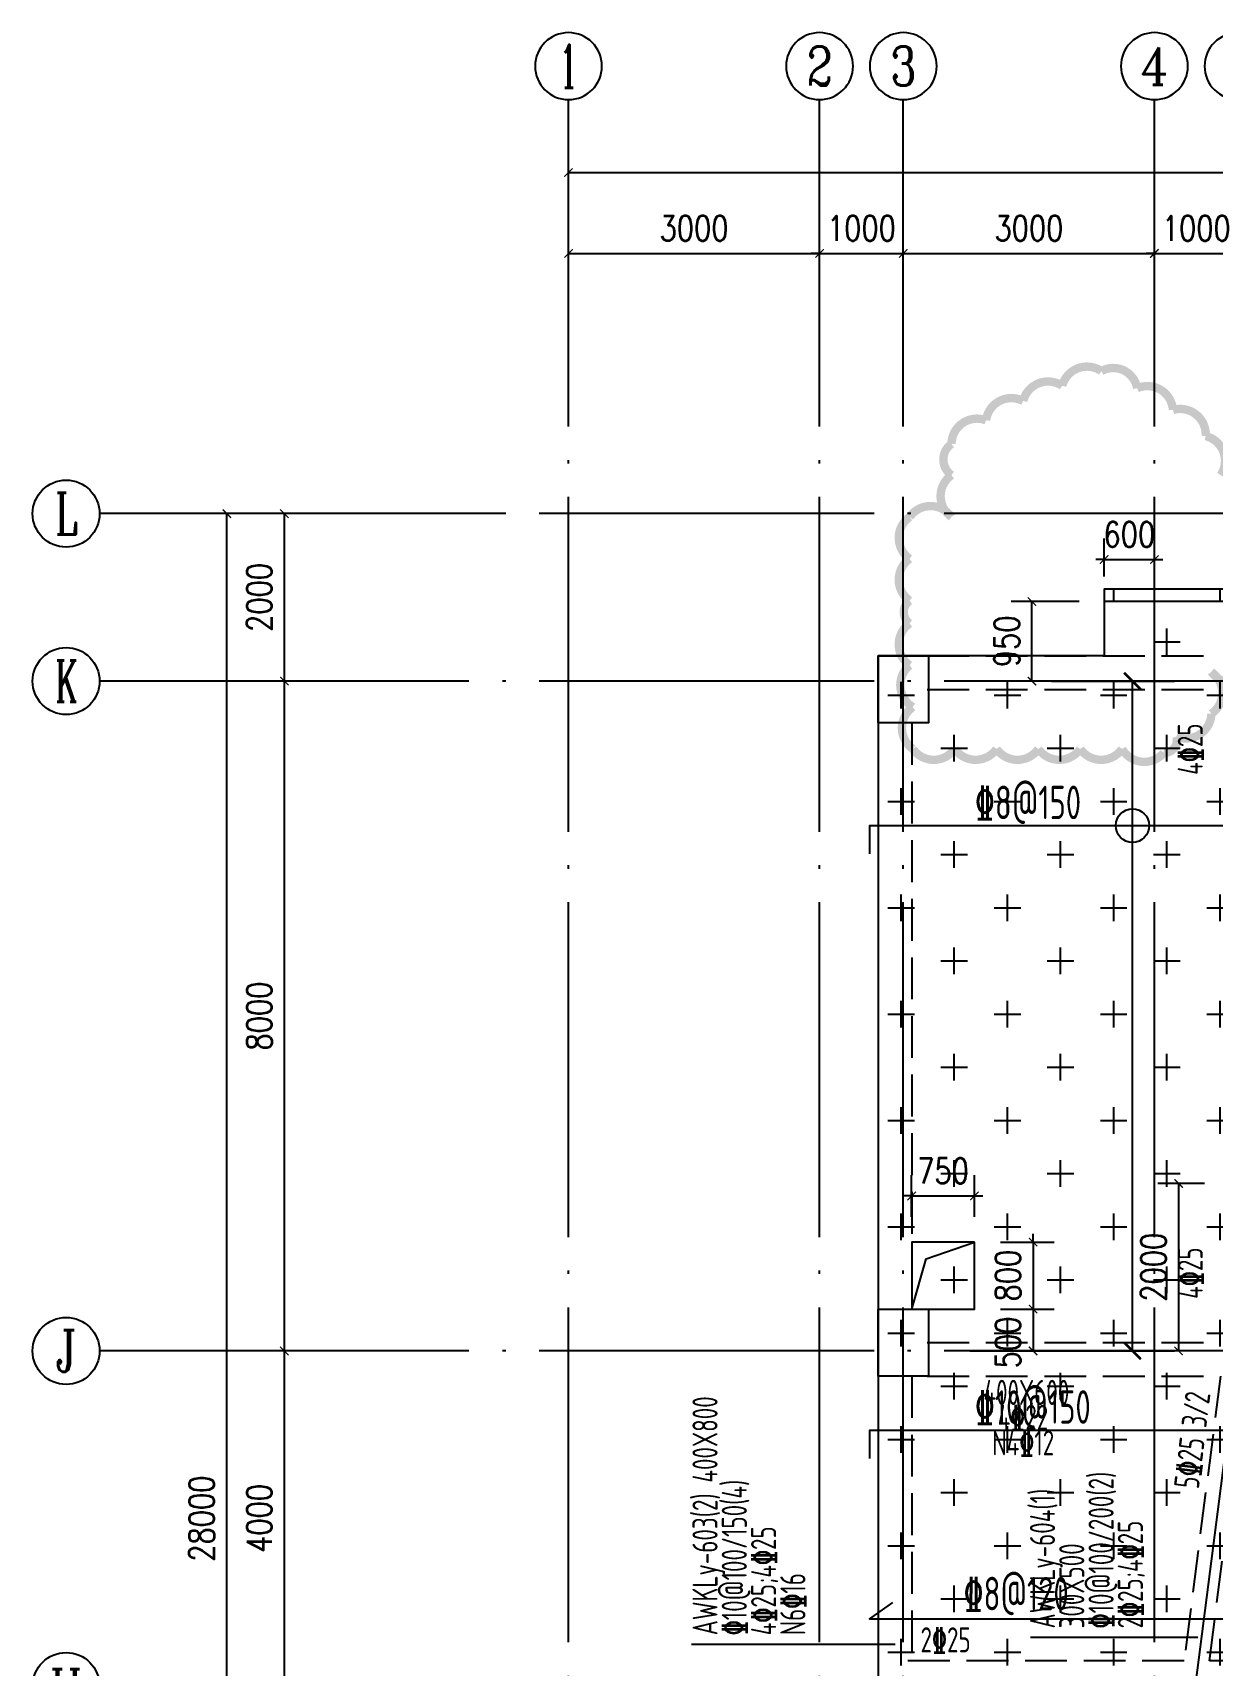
# Model space of a CAD drawing. Header units: millimetres. Extents: x 2998490 to 15040601, y 444546 to 7822218.
# Drawn here: x 14131867 to 14145963, y 7507447 to 7526947 of the extents above; entities that cross this region are included whole.
import ezdxf
from ezdxf.enums import TextEntityAlignment as Align

# ---------------------------------------------------------------- set-up
doc = ezdxf.new("R2010")
doc.units = ezdxf.units.MM
doc.header["$LTSCALE"] = 2000
doc.linetypes.add('DASH', pattern=[0.35, 0.25, -0.1])
doc.linetypes.add('DOTE', pattern=[2.42, 2, -0.2, 0.02, -0.2])
for name, color, linetype in [('3-AXIS', 3, 'Continuous'), ('3-AXIS_TEXT', 7, 'Continuous'), ('3-ban', 84, 'Continuous'), ('3-ban-hatch', 9, 'Continuous'), ('3-ban-rein', 1, 'Continuous'), ('3-column-DOWN', 232, 'Continuous'), ('3-dcl', 3, 'Continuous'), ('3-liang-rein-X', 54, 'Continuous'), ('3-liang-rein-Y', 130, 'Continuous'), ('3-liang-R截面-X', 50, 'Continuous'), ('3-liang-R截面-Y', 70, 'Continuous'), ('3-liang-s-1', 44, 'Continuous'), ('3-liang-xu', 120, 'DASH'), ('AXIS', 3, 'Continuous'), ('AXIS_TEXT', 7, 'Continuous')]:
    doc.layers.add(name, color=color, linetype=linetype)
doc.styles.add('_TCH_AXIS', font='COMPLEX', dxfattribs={"bigfont": 'GBCBIG'})
doc.styles.add('COMPLEX', font='COMPLEX')
doc.styles.add('DIM_FONT', font='SIMPLEX', dxfattribs={"width": 0.8, "bigfont": 'HZTXT'})
doc.styles.add('TSSD_Rein', font='Tssdeng.shx', dxfattribs={"width": 0.7, "bigfont": 'hztxt.shx'})
doc.dimstyles.new('DIMN100', dxfattribs={"dimtxt": 300, "dimasz": 100, "dimexe": 250, "dimexo": 300, "dimgap": 150, "dimtad": 1, "dimdec": 0, "dimzin": 0, "dimdsep": 46, "dimtxsty": 'DIM_FONT', "dimblk": 'ARCHTICK', "dimcen": 0.09, "dimclrt": 7, "dimazin": 2, "dimtfac": 1, "dimtdec": 0, "dimtix": 1, "dimtmove": 2, "dimatfit": 3, "dimldrblk": 'ARCHTICK', "dimfxl": 0, "dimtolj": 1, "dimtzin": 0, "dimarcsym": 0})

# ---------------------------------------------------------------- blocks, each defined once
blk = doc.blocks.new('_ArchTick')
at = {"color": 0, "linetype": 'ByBlock', "const_width": 0.15}
blk.add_lwpolyline([(-0.5, -0.5), (0.5, 0.5)], dxfattribs=at)
blk = doc.blocks.new('*D513')
at = {"layer": 'AXIS', "color": 0, "lineweight": -2}
for p, q in [((14136576, 7511202), (14134625, 7511202)), ((14134875, 7507202), (14134875, 7511202)), ((14136576, 7507202), (14134625, 7507202))]:
    blk.add_line(p, q, dxfattribs=at)
at = {"layer": 'Defpoints', "color": 0}
for p in [(14134875, 7511202), (14136876, 7511202), (14136876, 7507202)]:
    blk.add_point(p, dxfattribs=at)
at = {"layer": 'AXIS', "color": 0, "lineweight": -2, "xscale": 100, "yscale": 100, "zscale": 100}
for p, rotation in [((14134875, 7511202), 90), ((14134875, 7507202), 270)]:
    blk.add_blockref('_ArchTick', p, dxfattribs=dict(at, rotation=rotation))
at = {"layer": 'AXIS', "color": 7, "insert": (14134575, 7509202), "char_height": 300, "attachment_point": 5, "rotation": 90, "style": 'DIM_FONT'}
blk.add_mtext('\\A1;4000', dxfattribs=at)
blk = doc.blocks.new('*D514')
at = {"layer": 'AXIS', "color": 0, "lineweight": -2}
for p, q in [((14137488, 7521202), (14133937, 7521202)), ((14134187, 7493202), (14134187, 7521202)), ((14137488, 7493202), (14133937, 7493202))]:
    blk.add_line(p, q, dxfattribs=at)
at = {"layer": 'Defpoints', "color": 0}
for p in [(14134187, 7521202), (14137788, 7521202), (14137788, 7493202)]:
    blk.add_point(p, dxfattribs=at)
at = {"layer": 'AXIS', "color": 0, "lineweight": -2, "xscale": 100, "yscale": 100, "zscale": 100}
for p, rotation in [((14134187, 7521202), 90), ((14134187, 7493202), 270)]:
    blk.add_blockref('_ArchTick', p, dxfattribs=dict(at, rotation=rotation))
at = {"layer": 'AXIS', "color": 7, "insert": (14133887, 7509199), "char_height": 300, "attachment_point": 5, "rotation": 90, "style": 'DIM_FONT'}
blk.add_mtext('\\A1;28000', dxfattribs=at)
blk = doc.blocks.new('_AXISO')
blk.add_circle((0, 0), 0.5)
at = {"layer": '3-AXIS_TEXT', "style": 'COMPLEX', "width": 1.041667}
blk.add_attdef('A', text='', height=0.56, dxfattribs=at).set_placement((-0.25, -0.28), (0.25, -0.28), align=Align.FIT)
blk = doc.blocks.new('*D515')
at = {"layer": 'AXIS', "color": 0, "lineweight": -2}
for p, q in [((14136576, 7519202), (14134625, 7519202)), ((14134875, 7511202), (14134875, 7519202)), ((14136576, 7511202), (14134625, 7511202))]:
    blk.add_line(p, q, dxfattribs=at)
at = {"layer": 'Defpoints', "color": 0}
for p in [(14134875, 7519202), (14136876, 7519202), (14136876, 7511202)]:
    blk.add_point(p, dxfattribs=at)
at = {"layer": 'AXIS', "color": 0, "lineweight": -2, "xscale": 100, "yscale": 100, "zscale": 100}
for p, rotation in [((14134875, 7519202), 90), ((14134875, 7511202), 270)]:
    blk.add_blockref('_ArchTick', p, dxfattribs=dict(at, rotation=rotation))
at = {"layer": 'AXIS', "color": 7, "insert": (14134575, 7515202), "char_height": 300, "attachment_point": 5, "rotation": 90, "style": 'DIM_FONT'}
blk.add_mtext('\\A1;8000', dxfattribs=at)
blk = doc.blocks.new('*D516')
at = {"layer": 'AXIS', "color": 0, "lineweight": -2}
for p, q in [((14136576, 7521202), (14134625, 7521202)), ((14134875, 7519202), (14134875, 7521202)), ((14136576, 7519202), (14134625, 7519202))]:
    blk.add_line(p, q, dxfattribs=at)
at = {"layer": 'Defpoints', "color": 0}
for p in [(14134875, 7521202), (14136876, 7521202), (14136876, 7519202)]:
    blk.add_point(p, dxfattribs=at)
at = {"layer": 'AXIS', "color": 0, "lineweight": -2, "xscale": 100, "yscale": 100, "zscale": 100}
for p, rotation in [((14134875, 7521202), 90), ((14134875, 7519202), 270)]:
    blk.add_blockref('_ArchTick', p, dxfattribs=dict(at, rotation=rotation))
at = {"layer": 'AXIS', "color": 7, "insert": (14134575, 7520202), "char_height": 300, "attachment_point": 5, "rotation": 90, "style": 'DIM_FONT'}
blk.add_mtext('\\A1;2000', dxfattribs=at)
blk = doc.blocks.new('*D517')
at = {"layer": 'AXIS', "color": 0, "lineweight": -2}
for p, q in [((14138270, 7523134), (14138270, 7524560)), ((14141270, 7523134), (14141270, 7524560)), ((14138270, 7524310), (14141270, 7524310))]:
    blk.add_line(p, q, dxfattribs=at)
at = {"layer": 'Defpoints', "color": 0}
for p in [(14141270, 7524310), (14138270, 7522834), (14141270, 7522834)]:
    blk.add_point(p, dxfattribs=at)
at = {"layer": 'AXIS', "color": 0, "lineweight": -2, "xscale": 100, "yscale": 100, "zscale": 100, "rotation": 180}
blk.add_blockref('_ArchTick', (14138270, 7524310), dxfattribs=at)
at = {"layer": 'AXIS', "color": 0, "lineweight": -2, "xscale": 100, "yscale": 100, "zscale": 100}
blk.add_blockref('_ArchTick', (14141270, 7524310), dxfattribs=at)
at = {"layer": 'AXIS', "color": 7, "insert": (14139770, 7524610), "char_height": 300, "attachment_point": 5, "style": 'DIM_FONT'}
blk.add_mtext('\\A1;3000', dxfattribs=at)
blk = doc.blocks.new('*D518')
at = {"layer": 'AXIS', "color": 0, "lineweight": -2}
for p, q in [((14141270, 7523134), (14141270, 7524560)), ((14142270, 7523134), (14142270, 7524560)), ((14141270, 7524310), (14141170, 7524310)), ((14141270, 7524310), (14142270, 7524310)), ((14142270, 7524310), (14142370, 7524310))]:
    blk.add_line(p, q, dxfattribs=at)
at = {"layer": 'Defpoints', "color": 0}
for p in [(14142270, 7524310), (14141270, 7522834), (14142270, 7522834)]:
    blk.add_point(p, dxfattribs=at)
at = {"layer": 'AXIS', "color": 0, "lineweight": -2, "xscale": 100, "yscale": 100, "zscale": 100}
blk.add_blockref('_ArchTick', (14141270, 7524310), dxfattribs=at)
at = {"layer": 'AXIS', "color": 0, "lineweight": -2, "xscale": 100, "yscale": 100, "zscale": 100, "rotation": 180}
blk.add_blockref('_ArchTick', (14142270, 7524310), dxfattribs=at)
at = {"layer": 'AXIS', "color": 7, "insert": (14141770, 7524610), "char_height": 300, "attachment_point": 5, "style": 'DIM_FONT'}
blk.add_mtext('\\A1;1000', dxfattribs=at)
blk = doc.blocks.new('*D519')
at = {"layer": 'AXIS', "color": 0, "lineweight": -2}
for p, q in [((14142270, 7523134), (14142270, 7524560)), ((14145271, 7523134), (14145271, 7524560)), ((14142270, 7524310), (14145271, 7524310))]:
    blk.add_line(p, q, dxfattribs=at)
at = {"layer": 'Defpoints', "color": 0}
for p in [(14145271, 7524310), (14142270, 7522834), (14145271, 7522834)]:
    blk.add_point(p, dxfattribs=at)
at = {"layer": 'AXIS', "color": 0, "lineweight": -2, "xscale": 100, "yscale": 100, "zscale": 100, "rotation": 180}
blk.add_blockref('_ArchTick', (14142270, 7524310), dxfattribs=at)
at = {"layer": 'AXIS', "color": 0, "lineweight": -2, "xscale": 100, "yscale": 100, "zscale": 100}
blk.add_blockref('_ArchTick', (14145271, 7524310), dxfattribs=at)
at = {"layer": 'AXIS', "color": 7, "insert": (14143771, 7524610), "char_height": 300, "attachment_point": 5, "style": 'DIM_FONT'}
blk.add_mtext('\\A1;3000', dxfattribs=at)
blk = doc.blocks.new('*D520')
at = {"layer": 'AXIS', "color": 0, "lineweight": -2}
for p, q in [((14145271, 7523134), (14145271, 7524560)), ((14146270, 7523134), (14146270, 7524560)), ((14145271, 7524310), (14145171, 7524310)), ((14145271, 7524310), (14146270, 7524310)), ((14146270, 7524310), (14146370, 7524310))]:
    blk.add_line(p, q, dxfattribs=at)
at = {"layer": 'Defpoints', "color": 0}
for p in [(14146270, 7524310), (14145271, 7522834), (14146270, 7522834)]:
    blk.add_point(p, dxfattribs=at)
at = {"layer": 'AXIS', "color": 0, "lineweight": -2, "xscale": 100, "yscale": 100, "zscale": 100}
blk.add_blockref('_ArchTick', (14145271, 7524310), dxfattribs=at)
at = {"layer": 'AXIS', "color": 0, "lineweight": -2, "xscale": 100, "yscale": 100, "zscale": 100, "rotation": 180}
blk.add_blockref('_ArchTick', (14146270, 7524310), dxfattribs=at)
at = {"layer": 'AXIS', "color": 7, "insert": (14145771, 7524610), "char_height": 300, "attachment_point": 5, "style": 'DIM_FONT'}
blk.add_mtext('\\A1;1000', dxfattribs=at)
blk = doc.blocks.new('*D531')
at = {"layer": 'AXIS', "color": 0, "lineweight": -2}
for p, q in [((14138270, 7523436), (14138270, 7525526)), ((14214520, 7523436), (14214520, 7525526)), ((14138270, 7525276), (14214520, 7525276))]:
    blk.add_line(p, q, dxfattribs=at)
at = {"layer": 'Defpoints', "color": 0}
for p in [(14214520, 7525276), (14138270, 7523136), (14214520, 7523136)]:
    blk.add_point(p, dxfattribs=at)
at = {"layer": 'AXIS', "color": 0, "lineweight": -2, "xscale": 100, "yscale": 100, "zscale": 100, "rotation": 180}
blk.add_blockref('_ArchTick', (14138270, 7525276), dxfattribs=at)
at = {"layer": 'AXIS', "color": 0, "lineweight": -2, "xscale": 100, "yscale": 100, "zscale": 100}
blk.add_blockref('_ArchTick', (14214520, 7525276), dxfattribs=at)
at = {"layer": 'AXIS', "color": 7, "insert": (14180271, 7525576), "char_height": 300, "attachment_point": 5, "style": 'DIM_FONT'}
blk.add_mtext('\\A1;76250', dxfattribs=at)
blk = doc.blocks.new('*D802')
at = {"layer": '3-ban', "color": 0, "lineweight": -2}
for p, q in [((14144040, 7519202), (14145509, 7519202)), ((14145009, 7511202), (14145009, 7519202)), ((14144040, 7511202), (14145509, 7511202))]:
    blk.add_line(p, q, dxfattribs=at)
at = {"layer": 'Defpoints', "color": 0}
for p in [(14143440, 7519202), (14145009, 7519202), (14143440, 7511202)]:
    blk.add_point(p, dxfattribs=at)
at = {"layer": '3-ban', "color": 0, "lineweight": -2, "xscale": 200, "yscale": 200, "zscale": 200}
for p, rotation in [((14145009, 7519202), 90), ((14145009, 7511202), 270)]:
    blk.add_blockref('_ArchTick', p, dxfattribs=dict(at, rotation=rotation))
blk = doc.blocks.new('*D1066')
at = {"layer": '3-ban', "color": 0, "lineweight": -2}
for p, q in [((14142370, 7512802), (14142370, 7513303)), ((14143120, 7512802), (14143120, 7513303)), ((14142370, 7513053), (14142270, 7513053)), ((14142370, 7513053), (14143120, 7513053)), ((14143120, 7513053), (14143220, 7513053))]:
    blk.add_line(p, q, dxfattribs=at)
at = {"layer": 'Defpoints', "color": 0}
for p in [(14143120, 7513053), (14142370, 7512502), (14143120, 7512502)]:
    blk.add_point(p, dxfattribs=at)
at = {"layer": '3-ban', "color": 0, "lineweight": -2, "xscale": 100, "yscale": 100, "zscale": 100}
blk.add_blockref('_ArchTick', (14142370, 7513053), dxfattribs=at)
at = {"layer": '3-ban', "color": 0, "lineweight": -2, "xscale": 100, "yscale": 100, "zscale": 100, "rotation": 180}
blk.add_blockref('_ArchTick', (14143120, 7513053), dxfattribs=at)
at = {"layer": '3-ban', "color": 7, "insert": (14142745, 7513353), "char_height": 300, "attachment_point": 5, "style": 'DIM_FONT'}
blk.add_mtext('\\A1;750', dxfattribs=at)
blk = doc.blocks.new('*D1067')
at = {"layer": '3-ban', "color": 0, "lineweight": -2}
for p, q in [((14143821, 7512502), (14143821, 7512602)), ((14143431, 7512502), (14144071, 7512502)), ((14143821, 7512502), (14143821, 7511702)), ((14143431, 7511702), (14144071, 7511702)), ((14143821, 7511702), (14143821, 7511602))]:
    blk.add_line(p, q, dxfattribs=at)
at = {"layer": 'Defpoints', "color": 0}
for p in [(14143131, 7512502), (14143131, 7511702), (14143821, 7511702)]:
    blk.add_point(p, dxfattribs=at)
at = {"layer": '3-ban', "color": 0, "lineweight": -2, "xscale": 100, "yscale": 100, "zscale": 100}
for p, rotation in [((14143821, 7512502), 270), ((14143821, 7511702), 90)]:
    blk.add_blockref('_ArchTick', p, dxfattribs=dict(at, rotation=rotation))
at = {"layer": '3-ban', "color": 7, "insert": (14143521, 7512102), "char_height": 300, "attachment_point": 5, "rotation": 90, "style": 'DIM_FONT'}
blk.add_mtext('\\A1;800', dxfattribs=at)
blk = doc.blocks.new('*D1068')
at = {"layer": '3-ban', "color": 0, "lineweight": -2}
for p, q in [((14143431, 7511702), (14144071, 7511702)), ((14143821, 7511702), (14143821, 7511202)), ((14143066, 7511202), (14144071, 7511202))]:
    blk.add_line(p, q, dxfattribs=at)
at = {"layer": 'Defpoints', "color": 0}
for p in [(14143131, 7511702), (14142766, 7511202), (14143821, 7511202)]:
    blk.add_point(p, dxfattribs=at)
at = {"layer": '3-ban', "color": 0, "lineweight": -2, "xscale": 100, "yscale": 100, "zscale": 100}
for p, rotation in [((14143821, 7511702), 90), ((14143821, 7511202), 270)]:
    blk.add_blockref('_ArchTick', p, dxfattribs=dict(at, rotation=rotation))
at = {"layer": '3-ban', "color": 7, "insert": (14143521, 7511302), "char_height": 300, "attachment_point": 5, "rotation": 90, "style": 'DIM_FONT'}
blk.add_mtext('\\A1;500', dxfattribs=at)
blk = doc.blocks.new('*D1661')
at = {"layer": '3-ban', "color": 0, "lineweight": -2}
for p, q in [((14145870, 7513202), (14145310, 7513202)), ((14145560, 7513202), (14145560, 7511202)), ((14145670, 7511202), (14145310, 7511202))]:
    blk.add_line(p, q, dxfattribs=at)
at = {"layer": 'Defpoints', "color": 0}
for p in [(14146170, 7513202), (14145560, 7511202), (14145970, 7511202)]:
    blk.add_point(p, dxfattribs=at)
at = {"layer": '3-ban', "color": 0, "lineweight": -2, "xscale": 100, "yscale": 100, "zscale": 100}
for p, rotation in [((14145560, 7513202), 90), ((14145560, 7511202), 270)]:
    blk.add_blockref('_ArchTick', p, dxfattribs=dict(at, rotation=rotation))
at = {"layer": '3-ban', "color": 7, "insert": (14145260, 7512202), "char_height": 300, "attachment_point": 5, "rotation": 90, "style": 'DIM_FONT'}
blk.add_mtext('\\A1;2000', dxfattribs=at)
blk = doc.blocks.new('*D1947')
at = {"layer": '3-ban', "color": 0, "lineweight": -2}
for p, q in [((14144371, 7520152), (14143558, 7520152)), ((14143808, 7519202), (14143808, 7520152)), ((14144371, 7519202), (14143558, 7519202))]:
    blk.add_line(p, q, dxfattribs=at)
at = {"layer": 'Defpoints', "color": 0}
for p in [(14143808, 7520152), (14144671, 7520152), (14144671, 7519202)]:
    blk.add_point(p, dxfattribs=at)
at = {"layer": '3-ban', "color": 0, "lineweight": -2, "xscale": 100, "yscale": 100, "zscale": 100}
for p, rotation in [((14143808, 7520152), 90), ((14143808, 7519202), 270)]:
    blk.add_blockref('_ArchTick', p, dxfattribs=dict(at, rotation=rotation))
at = {"layer": '3-ban', "color": 7, "insert": (14143508, 7519677), "char_height": 300, "attachment_point": 5, "rotation": 90, "style": 'DIM_FONT'}
blk.add_mtext('\\A1;950', dxfattribs=at)
blk = doc.blocks.new('*D1948')
at = {"layer": '3-ban', "color": 0, "lineweight": -2}
for p, q in [((14144671, 7520452), (14144671, 7520904)), ((14145271, 7520452), (14145271, 7520904)), ((14144671, 7520654), (14144571, 7520654)), ((14144671, 7520654), (14145271, 7520654)), ((14145271, 7520654), (14145371, 7520654))]:
    blk.add_line(p, q, dxfattribs=at)
at = {"layer": 'Defpoints', "color": 0}
for p in [(14145271, 7520654), (14144671, 7520152), (14145271, 7520152)]:
    blk.add_point(p, dxfattribs=at)
at = {"layer": '3-ban', "color": 0, "lineweight": -2, "xscale": 100, "yscale": 100, "zscale": 100}
blk.add_blockref('_ArchTick', (14144671, 7520654), dxfattribs=at)
at = {"layer": '3-ban', "color": 0, "lineweight": -2, "xscale": 100, "yscale": 100, "zscale": 100, "rotation": 180}
blk.add_blockref('_ArchTick', (14145271, 7520654), dxfattribs=at)
at = {"layer": '3-ban', "color": 7, "insert": (14144971, 7520954), "char_height": 300, "attachment_point": 5, "style": 'DIM_FONT'}
blk.add_mtext('\\A1;600', dxfattribs=at)

msp = doc.modelspace()

# ---------------------------------------------------------------- hatches: boundary and pattern name
at = {"layer": '3-ban-hatch'}
h = msp.add_hatch(dxfattribs=at)
h.set_pattern_fill('CROSS', color=8, scale=100, style=0)
h.paths.add_polyline_path([(14141970.3, 7519502), (14141970.3, 7504502), (14145277.6, 7504502), (14148370.5, 7501314.5), (14148370.5, 7498902), (14151970.3, 7498902), (14151970.3, 7520302), (14144670.5, 7520302), (14144670.5, 7519502)])

# ---------------------------------------------------------------- linework, layer by layer
at = {"layer": '3-AXIS', "color": 15, "linetype": 'DOTE'}
for p, q in [((14138270.3, 7493202), (14138270.3, 7523134.2)), ((14141269.9, 7493202), (14141269.9, 7523134.2)), ((14142270.3, 7493202), (14142270.3, 7523134.2)), ((14145270.8, 7493202), (14145270.8, 7523134.2)), ((14214520.3, 7521202), (14134833, 7521202)), ((14214520.3, 7519202), (14134833, 7519202)), ((14214520.3, 7511202), (14134833, 7511202)), ((14146270.3, 7511202), (14145382.3, 7504301.3))]:
    msp.add_line(p, q, dxfattribs=at)
at = {"layer": '3-ban', "color": 1, "const_width": 100}
msp.add_lwpolyline([(14146062.7, 7521662.4, 0.5205671), (14145883.1, 7522129.1, 0.5205671), (14145491.8, 7522440.4, 0.5205671), (14145064.2, 7522699.5, 0.5205671), (14144637, 7522904.5, 0.5205671), (14144168.8, 7522729, 0.5205671), (14143702.9, 7522547.6, 0.5205671), (14143259.2, 7522317.1, 0.5205671), (14142846.1, 7522035.4, 0.5205671), (14142846.1, 7521662.4, 0.5205671), (14142846.1, 7521162.4, 0.5205671), (14142346.1, 7521162.4, 0.5205671), (14142346.1, 7520662.4, 0.5205671), (14142346.1, 7520162.4, 0.5205671), (14142346.1, 7519890.7, 0.5205671), (14142346.1, 7519390.7, 0.5205671), (14142384.2, 7518892.1, 0.5205671), (14142384.2, 7518392.1, 0.5205671), (14142884.2, 7518392.1, 0.5205671), (14143384.2, 7518392.1, 0.5205671), (14143884.2, 7518392.1, 0.5205671), (14144384.2, 7518392.1, 0.5205671), (14144884.2, 7518392.1, 0.5205671), (14145382, 7518345.4, 0.5205671), (14145532.6, 7518539.1, 0.5205671), (14145951.5, 7518812.1, 0.5205671), (14145951.5, 7519312.1, 0.5205671), (14146451.5, 7519312.1, 0.5205671)], format="xyb", dxfattribs=at)
at = {"layer": '3-ban'}
msp.add_circle((14145008.8, 7517476.2), 200, dxfattribs=at)
at = {"layer": '3-ban-rein'}
for points in [[(14141869.9, 7517138.3), (14141869.9, 7517476.2), (14147400.5, 7517476.2), (14147400.5, 7517130.2)], [(14141869.9, 7509917.5), (14141869.9, 7510255.5), (14152230.3, 7510255.5), (14152230.3, 7509909.5)], [(14142139.7, 7508197.5), (14141866, 7508004.1), (14152239.5, 7508004.1), (14152010.1, 7508207.2)]]:
    msp.add_lwpolyline(points, dxfattribs=at)
at = {"layer": '3-column-DOWN'}
for points in [[(14141970.3, 7519502), (14142570.3, 7519502), (14142570.3, 7518702), (14141970.3, 7518702)], [(14141970.3, 7519502), (14142570.3, 7519502), (14142570.3, 7518702), (14141970.3, 7518702)], [(14141970.3, 7511702), (14142570.3, 7511702), (14142570.3, 7510902), (14141970.3, 7510902)], [(14141970.3, 7511702), (14142570.3, 7511702), (14142570.3, 7510902), (14141970.3, 7510902)]]:
    msp.add_lwpolyline(points, close=True, dxfattribs=at)
at = {"layer": '3-dcl'}
msp.add_lwpolyline([(14141970.3, 7519502), (14141970.3, 7504502), (14145277.6, 7504502), (14148370.5, 7501314.5), (14148370.5, 7498902), (14151970.3, 7498902), (14151970.3, 7520302), (14144670.5, 7520302), (14144670.5, 7519502)], close=True, dxfattribs=at)
at = {"layer": '3-liang-R截面-Y'}
for p, q in [((14143790.4, 7507783.5), (14145788, 7507783.5)), ((14139741.5, 7507702), (14142171.5, 7507702))]:
    msp.add_line(p, q, dxfattribs=at)
at = {"layer": '3-liang-s-1'}
for points in [[(14151970.3, 7520902), (14151970.3, 7520152), (14144670.5, 7520152), (14144670.5, 7519502), (14141970.3, 7519502), (14141970.3, 7504902)], [(14142370.3, 7511702), (14142544.9, 7512302.2), (14143120.3, 7512502)]]:
    msp.add_lwpolyline(points, dxfattribs=at)
msp.add_lwpolyline([(14143120.3, 7512502), (14142370.3, 7512502), (14142370.3, 7511702), (14143120.3, 7511702)], close=True, dxfattribs=at)
at = {"layer": '3-liang-xu'}
for p, q in [((14142555.8, 7519502), (14145955.8, 7519502)), ((14142555.8, 7519102), (14145955.8, 7519102)), ((14141970.3, 7518702), (14141970.3, 7511702)), ((14142370.3, 7518702), (14142370.3, 7511702)), ((14142555.8, 7511302), (14145955.8, 7511302)), ((14141970.3, 7510902), (14141970.3, 7504502)), ((14142370.3, 7510902), (14142370.3, 7507502)), ((14142555.8, 7510902), (14145955.8, 7510902)), ((14146059.9, 7510902), (14145625.7, 7507502)), ((14145928.2, 7507502), (14146362.3, 7510902)), ((14145625.7, 7507502), (14142255.8, 7507502)), ((14151970.3, 7507502), (14145928.2, 7507502))]:
    msp.add_line(p, q, dxfattribs=at)
at = {"layer": 'AXIS'}
for p, q in [((14138270.3, 7522834.2), (14138270.3, 7526146.6)), ((14141269.9, 7522834.2), (14141269.9, 7526146.6)), ((14142270.3, 7522834.2), (14142270.3, 7526146.6)), ((14145270.8, 7522834.2), (14145270.8, 7526146.6)), ((14136943.3, 7521202), (14132667.5, 7521202)), ((14136943.3, 7519202), (14132667.5, 7519202)), ((14136943.3, 7511202), (14132667.5, 7511202))]:
    msp.add_line(p, q, dxfattribs=at)

# ---------------------------------------------------------------- block references
ref = msp.add_blockref('_AXISO', (14138270.3, 7526546.6), dxfattribs=dict(at, xscale=-800, yscale=800, zscale=800, rotation=180))
ref.add_attrib('A', '1', dxfattribs={"layer": 'AXIS_TEXT', "height": 514.7, "style": '_TCH_AXIS'}).set_placement((14138160, 7526289.3), (14138380.6, 7526289.3), align=Align.FIT)
ref = msp.add_blockref('_AXISO', (14141269.9, 7526546.6), dxfattribs=dict(at, xscale=-800, yscale=800, zscale=800, rotation=180))
ref.add_attrib('A', '2', dxfattribs={"layer": 'AXIS_TEXT', "height": 465.9, "style": '_TCH_AXIS'}).set_placement((14141114.6, 7526313.7), (14141425.2, 7526313.7), align=Align.FIT)
ref = msp.add_blockref('_AXISO', (14142270.3, 7526546.6), dxfattribs=dict(at, xscale=-800, yscale=800, zscale=800, rotation=180))
ref.add_attrib('A', '3', dxfattribs={"layer": 'AXIS_TEXT', "height": 465.9, "style": '_TCH_AXIS'}).set_placement((14142115, 7526313.7), (14142425.6, 7526313.7), align=Align.FIT)
ref = msp.add_blockref('_AXISO', (14145270.8, 7526546.6), dxfattribs=dict(at, xscale=-800, yscale=800, zscale=800, rotation=180))
ref.add_attrib('A', '4', dxfattribs={"layer": 'AXIS_TEXT', "height": 445.4, "style": '_TCH_AXIS'}).set_placement((14145101.1, 7526323.9), (14145440.4, 7526323.9), align=Align.FIT)
ref = msp.add_blockref('_AXISO', (14146270.3, 7526546.6), dxfattribs=dict(at, xscale=-800, yscale=800, zscale=800, rotation=180))
ref.add_attrib('A', '5', dxfattribs={"layer": 'AXIS_TEXT', "height": 465.9, "style": '_TCH_AXIS'}).set_placement((14146115, 7526313.7), (14146425.6, 7526313.7), align=Align.FIT)
ref = msp.add_blockref('_AXISO', (14132267.5, 7521202), dxfattribs=dict(at, xscale=800, yscale=800, zscale=800))
ref.add_attrib('A', 'L', dxfattribs={"layer": 'AXIS_TEXT', "height": 496.1, "style": '_TCH_AXIS', "width": 0.733333}).set_placement((14132137.6, 7520954), (14132397.4, 7520954), align=Align.FIT)
ref = msp.add_blockref('_AXISO', (14132267.5, 7519202), dxfattribs=dict(at, xscale=800, yscale=800, zscale=800))
ref.add_attrib('A', 'K', dxfattribs={"layer": 'AXIS_TEXT', "height": 496.1, "style": '_TCH_AXIS', "width": 0.578947}).set_placement((14132137.6, 7518954), (14132397.4, 7518954), align=Align.FIT)
ref = msp.add_blockref('_AXISO', (14132267.5, 7511202), dxfattribs=dict(at, xscale=800, yscale=800, zscale=800))
ref.add_attrib('A', 'J', dxfattribs={"layer": 'AXIS_TEXT', "height": 496.1, "style": '_TCH_AXIS'}).set_placement((14132137.6, 7510954), (14132397.4, 7510954), align=Align.FIT)
ref = msp.add_blockref('_AXISO', (14132267.5, 7507200), dxfattribs=dict(at, xscale=800, yscale=800, zscale=800))
ref.add_attrib('A', 'H', dxfattribs={"layer": 'AXIS_TEXT', "height": 405.5, "style": '_TCH_AXIS'}).set_placement((14132074.4, 7506997.2), (14132460.6, 7506997.2), align=Align.FIT)

# ---------------------------------------------------------------- texts
at = {"layer": '3-ban', "style": 'TSSD_Rein', "width": 0.7}
for s, p in [('%%1328@150', (14143125.1, 7517553.3, -5065)), ('%%13210@150', (14143125.1, 7510332.6, -5065)), ('%%1328@120', (14142989.2, 7508104.1, -5065))]:
    msp.add_text(s, height=400, rotation=359.99419, dxfattribs=at).set_placement(p)
at = {"layer": '3-liang-rein-X', "style": 'TSSD_Rein', "width": 0.7}
for s, p in [('4%%13222', (14143397.5, 7510258.9)), ('N4%%13212', (14143333.4, 7509954.3)), ('2%%13225', (14142475.9, 7507602))]:
    msp.add_text(s, height=300, dxfattribs=at).set_placement(p)
at = {"layer": '3-liang-rein-Y', "style": 'TSSD_Rein', "width": 0.7}
for s, rotation, p in [('4%%13225', 90, (14145849, 7518082.8)), ('4%%13225', 90, (14145849, 7511824.8)), ('5%%13225 3/2', 83, (14145800.4, 7509545.7)), ('%%13210@100/200(2)', 90, (14144783.2, 7507887.7)), ('%%13210@100/150(4)', 90, (14140401.2, 7507806.2)), ('4%%13225;4%%13225', 90, (14140751.2, 7507806.2)), ('2%%13225;4%%13225', 90, (14145133.2, 7507887.7)), ('N6%%13216', 90, (14141101.2, 7507806.2))]:
    msp.add_text(s, height=300, rotation=rotation, dxfattribs=at).set_placement(p)
at = {"layer": '3-liang-R截面-X', "style": 'TSSD_Rein', "width": 0.7}
msp.add_text('400X600', height=300, dxfattribs=at).set_placement((14143228.3, 7510557.2))
at = {"layer": '3-liang-R截面-Y', "style": 'TSSD_Rein', "width": 0.7}
for s, p in [('AWKLy-603(2) 400X800', (14140051.2, 7507806.2)), ('AWKLy-604(1)', (14144083.2, 7507887.7)), ('300X500', (14144433.2, 7507887.7))]:
    msp.add_text(s, height=300, rotation=90, dxfattribs=at).set_placement(p)

# ---------------------------------------------------------------- dimensions: what is measured, and where the dimension line sits
at = {"layer": '3-ban'}
for base, p1, p2, picture, middle in [((14145270.8, 7520654), (14144670.5, 7520152), (14145270.8, 7520152), '*D1948', (14144970.6, 7520954)), ((14143120.3, 7513053.1), (14142370.3, 7512502), (14143120.3, 7512502), '*D1066', (14142745.3, 7513353.1))]:
    dim = msp.add_linear_dim(base=base, p1=p1, p2=p2, dimstyle='DIMN100', dxfattribs=at)
    dim.commit()
    dim.dimension.update_dxf_attribs({"geometry": picture, "text_midpoint": middle})
for base, p1, p2, picture, middle in [((14143808.4, 7520152), (14144670.5, 7519202), (14144670.5, 7520152), '*D1947', (14143508.4, 7519677)), ((14145559.7, 7511202), (14146170.3, 7513202), (14145970.3, 7511202), '*D1661', (14145259.7, 7512202)), ((14143821.3, 7511702), (14143131.1, 7512502), (14143131.1, 7511702), '*D1067', (14143521.3, 7512102))]:
    dim = msp.add_linear_dim(base=base, p1=p1, p2=p2, angle=90, dimstyle='DIMN100', dxfattribs=at)
    dim.commit()
    dim.dimension.update_dxf_attribs({"geometry": picture, "text_midpoint": middle})
dim = msp.add_linear_dim(base=(14145008.8, 7519202), p1=(14143440.2, 7511202), p2=(14143440.2, 7519202), angle=90, text=' ', dimstyle='DIMN100', override={"dimscale": 2}, dxfattribs=at)
dim.commit()
dim.dimension.update_dxf_attribs({"geometry": '*D802', "text_midpoint": (14145008.8, 7515202)})
dim = msp.add_linear_dim(base=(14143821.3, 7511202), p1=(14143131.1, 7511702), p2=(14142765.5, 7511202), angle=90, dimstyle='DIMN100', dxfattribs=at)
dim.commit()
dim.dimension.update_dxf_attribs({"geometry": '*D1068', "text_midpoint": (14143521.3, 7511302), "dimtype": 160})
at = {"layer": 'AXIS'}
dim = msp.add_linear_dim(base=(14214520.3, 7525275.7), p1=(14138270.3, 7523135.8), p2=(14214520.3, 7523135.8), dimstyle='DIMN100', dxfattribs=at)
dim.commit()
dim.dimension.update_dxf_attribs({"geometry": '*D531', "text_midpoint": (14180271.1, 7525575.7), "dimtype": 160})
for p1, p2, distance, picture, middle in [((14138270.3, 7522834.2), (14141269.9, 7522834.2), 1476.1, '*D517', (14139770.1, 7524610.3)), ((14141269.9, 7522834.2), (14142270.3, 7522834.2), 1476.1, '*D518', (14141770.1, 7524610.3)), ((14142270.3073, 7522834.189), (14145270.7541, 7522834.189), 1476.1239, '*D519', (14143770.5307, 7524610.3129)), ((14145270.7541, 7522834.189), (14146270.3073, 7522834.189), 1476.1239, '*D520', (14145770.5307, 7524610.3129)), ((14136875.8, 7519202), (14136875.8, 7521202), 2000.8, '*D516', (14134575, 7520202)), ((14136875.8, 7511202), (14136875.8, 7519202), 2000.8, '*D515', (14134575, 7515202)), ((14136875.8, 7507202), (14136875.8, 7511202), 2000.8, '*D513', (14134575, 7509202))]:
    dim = msp.add_aligned_dim(p1=p1, p2=p2, distance=distance, dimstyle='DIMN100', dxfattribs=at)
    dim.commit()
    dim.dimension.update_dxf_attribs({"geometry": picture, "text_midpoint": middle})
dim = msp.add_linear_dim(base=(14134186.9, 7521202), p1=(14137787.7, 7493202), p2=(14137787.7, 7521202), angle=90, dimstyle='DIMN100', dxfattribs=at)
dim.commit()
dim.dimension.update_dxf_attribs({"geometry": '*D514', "text_midpoint": (14133886.9, 7509198.8), "dimtype": 161})

doc.saveas('drawing.dxf')
